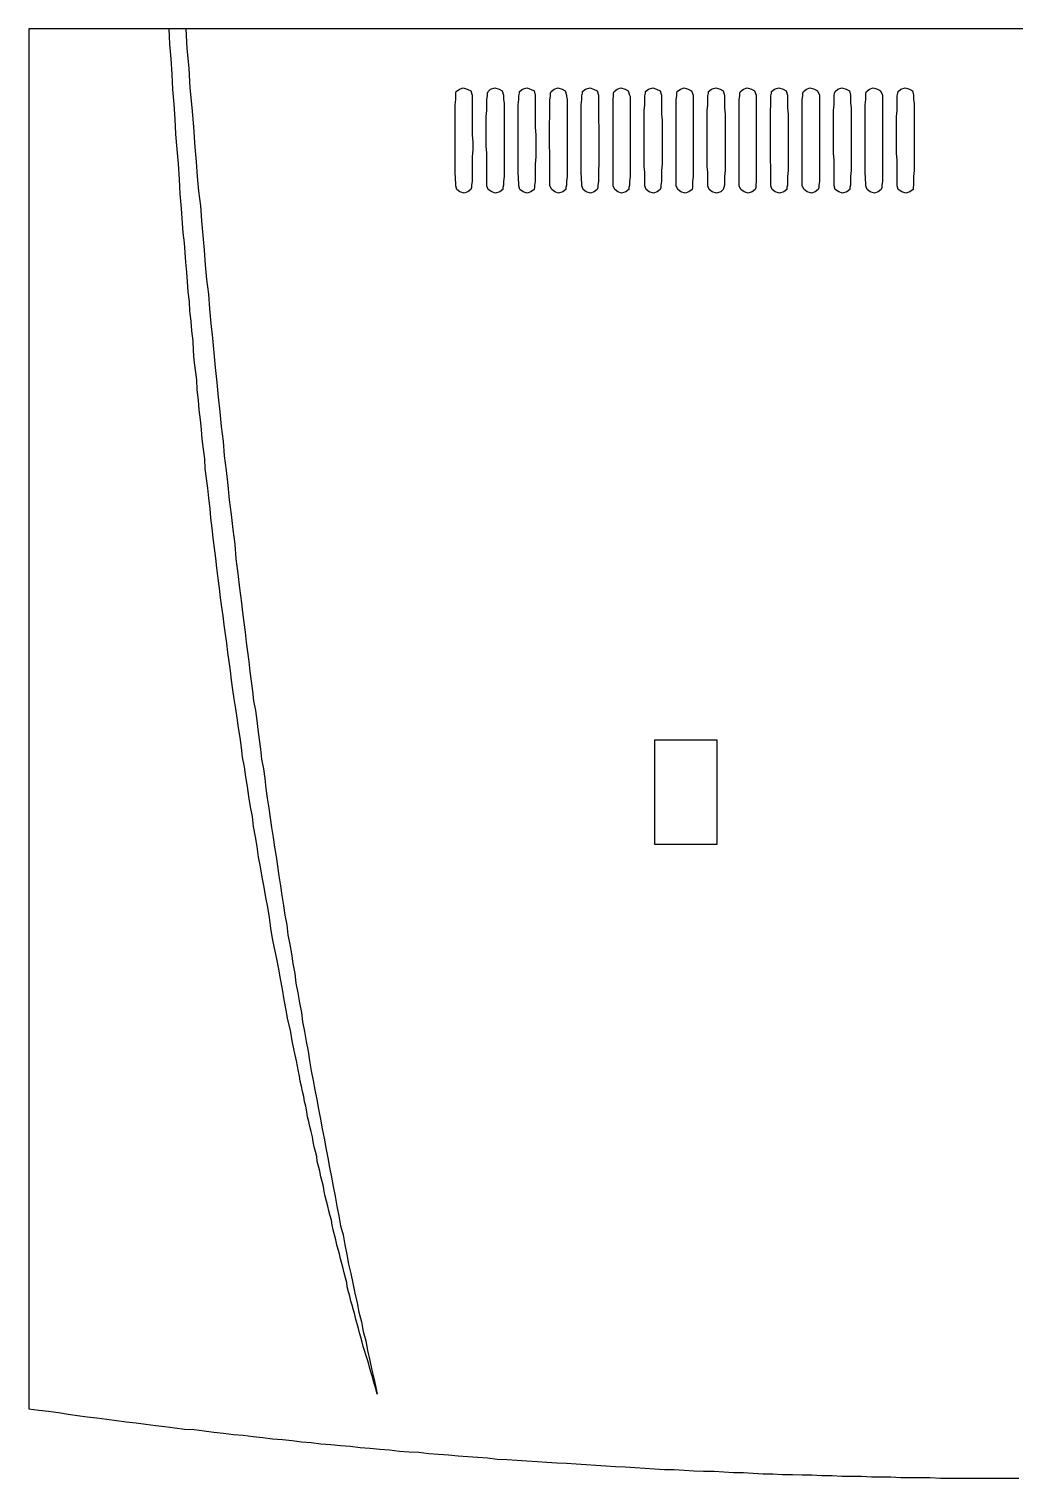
# Model space of a CAD drawing. Extents: x 11 to 591, y 39 to 419.
# Drawn here: x 510.5 to 550.8, y 121.7 to 180.8 of the extents above; entities that cross this region are included whole.
import ezdxf

# ---------------------------------------------------------------- set-up
doc = ezdxf.new("R2010")
doc.units = 0
doc.layers.get('0').update_dxf_attribs({"linetype": 'CONTINUOUS'})

msp = doc.modelspace()

# ---------------------------------------------------------------- linework, layer by layer
at = {"color": 3}
for p, q in [((583.890419, 180.830266), (510.540419, 180.830266)), ((510.540419, 180.830266), (510.540419, 124.505266)), ((510.540419, 124.505266), (510.940419, 124.455266)), ((510.940419, 124.455266), (511.340419, 124.405266)), ((511.340419, 124.405266), (511.740419, 124.355266)), ((511.740419, 124.355266), (512.140419, 124.280266)), ((512.140419, 124.280266), (512.515419, 124.230266)), ((512.515419, 124.230266), (512.915419, 124.180266)), ((512.915419, 124.180266), (513.315419, 124.130266)), ((513.315419, 124.130266), (513.715419, 124.080266)), ((513.715419, 124.080266), (514.115419, 124.030266)), ((514.115419, 124.030266), (514.515419, 123.980266)), ((514.515419, 123.980266), (514.915419, 123.930266)), ((514.915419, 123.930266), (515.315419, 123.880266)), ((515.315419, 123.880266), (515.715419, 123.830266)), ((515.715419, 123.830266), (516.090419, 123.780266)), ((516.090419, 123.780266), (516.490419, 123.730266)), ((516.490419, 123.730266), (516.890419, 123.680266)), ((516.890419, 123.680266), (517.290419, 123.655266)), ((517.290419, 123.655266), (517.690419, 123.605266)), ((517.690419, 123.605266), (518.090419, 123.555266)), ((518.090419, 123.555266), (518.490419, 123.505266)), ((518.490419, 123.505266), (518.890419, 123.455266)), ((518.890419, 123.455266), (519.290419, 123.430266)), ((519.290419, 123.430266), (519.690419, 123.380266)), ((519.690419, 123.380266), (520.090419, 123.330266)), ((520.090419, 123.330266), (520.490419, 123.280266)), ((520.490419, 123.280266), (520.890419, 123.255266)), ((520.890419, 123.255266), (521.290419, 123.205266)), ((521.290419, 123.205266), (521.665419, 123.155266)), ((521.665419, 123.155266), (522.065419, 123.130266)), ((522.065419, 123.130266), (522.465419, 123.080266)), ((522.465419, 123.080266), (522.865419, 123.055266)), ((522.865419, 123.055266), (523.265419, 123.005266)), ((523.265419, 123.005266), (523.665419, 122.980266)), ((523.665419, 122.980266), (524.065419, 122.930266)), ((524.065419, 122.930266), (524.465419, 122.905266)), ((524.465419, 122.905266), (524.865419, 122.855266)), ((524.865419, 122.855266), (525.265419, 122.830266)), ((525.265419, 122.830266), (525.665419, 122.780266)), ((525.665419, 122.780266), (526.065419, 122.755266)), ((526.065419, 122.755266), (526.465419, 122.730266)), ((526.465419, 122.730266), (526.865419, 122.680266)), ((526.865419, 122.680266), (527.265419, 122.655266)), ((527.265419, 122.655266), (527.665419, 122.630266)), ((527.665419, 122.630266), (528.065419, 122.580266)), ((528.065419, 122.580266), (528.465419, 122.555266)), ((528.465419, 122.555266), (528.865419, 122.530266)), ((528.865419, 122.530266), (529.265419, 122.505266)), ((529.265419, 122.505266), (529.665419, 122.455266)), ((529.665419, 122.455266), (530.065419, 122.430266)), ((530.065419, 122.430266), (530.465419, 122.405266)), ((530.465419, 122.405266), (530.865419, 122.380266)), ((530.865419, 122.380266), (531.290419, 122.355266)), ((531.290419, 122.355266), (531.690419, 122.330266)), ((531.690419, 122.330266), (532.090419, 122.305266)), ((532.090419, 122.305266), (532.490419, 122.280266)), ((532.490419, 122.280266), (532.890419, 122.255266)), ((532.890419, 122.255266), (533.290419, 122.230266)), ((533.290419, 122.230266), (533.690419, 122.205266)), ((533.690419, 122.205266), (534.090419, 122.180266)), ((534.090419, 122.180266), (534.490419, 122.155266)), ((534.490419, 122.155266), (534.890419, 122.130266)), ((534.890419, 122.130266), (535.290419, 122.105266)), ((535.290419, 122.105266), (535.690419, 122.080266)), ((535.690419, 122.080266), (536.090419, 122.055266)), ((536.090419, 122.055266), (536.490419, 122.030266)), ((536.490419, 122.030266), (536.890419, 122.030266)), ((536.890419, 122.030266), (537.290419, 122.005266)), ((537.290419, 122.005266), (537.690419, 121.980266)), ((537.690419, 121.980266), (538.090419, 121.955266)), ((538.090419, 121.955266), (538.515419, 121.955266)), ((538.515419, 121.955266), (538.915419, 121.930266)), ((538.915419, 121.930266), (539.315419, 121.905266)), ((539.315419, 121.905266), (539.715419, 121.905266)), ((539.715419, 121.905266), (540.115419, 121.880266)), ((540.115419, 121.880266), (540.515419, 121.855266)), ((540.515419, 121.855266), (540.915419, 121.855266)), ((540.915419, 121.855266), (541.315419, 121.830266)), ((541.315419, 121.830266), (541.715419, 121.830266)), ((541.715419, 121.830266), (542.115419, 121.805266)), ((542.115419, 121.805266), (542.515419, 121.805266)), ((542.515419, 121.805266), (542.915419, 121.780266)), ((542.915419, 121.780266), (543.340419, 121.780266)), ((543.340419, 121.780266), (543.740419, 121.755266)), ((543.740419, 121.755266), (544.140419, 121.755266)), ((544.140419, 121.755266), (544.540419, 121.755266)), ((544.540419, 121.755266), (544.940419, 121.730266)), ((544.940419, 121.730266), (545.340419, 121.730266)), ((545.340419, 121.730266), (545.740419, 121.730266)), ((545.740419, 121.730266), (546.140419, 121.705266)), ((546.140419, 121.705266), (546.540419, 121.705266)), ((546.540419, 121.705266), (546.940419, 121.705266)), ((546.940419, 121.705266), (547.340419, 121.705266)), ((547.340419, 121.705266), (547.765419, 121.680266)), ((547.765419, 121.680266), (548.165419, 121.680266)), ((548.165419, 121.680266), (548.565419, 121.680266)), ((548.565419, 121.680266), (548.965419, 121.680266)), ((548.965419, 121.680266), (549.365419, 121.680266)), ((549.365419, 121.680266), (549.765419, 121.680266)), ((549.765419, 121.680266), (550.165419, 121.680266)), ((550.165419, 121.680266), (550.565419, 121.680266)), ((550.565419, 121.680266), (550.965419, 121.680266))]:
    msp.add_line(p, q, dxfattribs=at)
at = {"color": 1}
for p, q in [((516.290419, 180.205266), (516.265419, 180.830266)), ((516.940419, 180.830266), (516.990419, 180.030266)), ((516.340419, 179.605266), (516.290419, 180.205266)), ((516.990419, 180.030266), (517.065419, 179.230266)), ((516.390419, 178.980266), (516.340419, 179.605266)), ((517.065419, 179.230266), (517.115419, 178.430266)), ((516.415419, 178.355266), (516.390419, 178.980266)), ((516.465419, 177.755266), (516.415419, 178.355266)), ((517.115419, 178.430266), (517.190419, 177.630266)), ((527.965419, 178.205266), (527.990419, 178.280266)), ((527.965419, 178.105266), (527.965419, 178.205266)), ((527.965419, 177.955266), (527.965419, 178.105266)), ((527.990419, 178.280266), (528.115419, 178.380266)), ((528.115419, 178.380266), (528.265419, 178.430266)), ((528.265419, 178.430266), (528.440419, 178.380266)), ((528.440419, 178.380266), (528.590419, 178.305266)), ((528.590419, 178.305266), (528.640419, 178.130266)), ((528.640419, 178.130266), (528.640419, 178.080266)), ((528.640419, 178.080266), (528.640419, 177.955266)), ((529.240419, 177.955266), (529.265419, 178.105266)), ((529.265419, 178.205266), (529.290419, 178.280266)), ((529.265419, 178.105266), (529.265419, 178.205266)), ((529.290419, 178.280266), (529.390419, 178.380266)), ((529.390419, 178.380266), (529.565419, 178.430266)), ((529.565419, 178.430266), (529.740419, 178.380266)), ((529.740419, 178.380266), (529.865419, 178.305266)), ((529.865419, 178.305266), (529.915419, 178.130266)), ((529.915419, 178.130266), (529.915419, 178.080266)), ((529.915419, 178.080266), (529.915419, 177.955266)), ((530.540419, 178.105266), (530.565419, 178.205266)), ((530.540419, 177.955266), (530.540419, 178.105266)), ((530.565419, 178.280266), (530.690419, 178.380266)), ((530.565419, 178.205266), (530.565419, 178.280266)), ((530.690419, 178.380266), (530.865419, 178.430266)), ((530.865419, 178.430266), (531.015419, 178.380266)), ((531.015419, 178.380266), (531.165419, 178.305266)), ((531.165419, 178.305266), (531.215419, 178.130266)), ((531.215419, 178.130266), (531.215419, 178.080266)), ((531.215419, 178.080266), (531.215419, 177.955266)), ((531.815419, 177.930266), (531.840419, 178.105266)), ((531.840419, 178.205266), (531.865419, 178.280266)), ((531.840419, 178.105266), (531.840419, 178.205266)), ((531.865419, 178.280266), (531.990419, 178.380266)), ((531.990419, 178.380266), (532.140419, 178.430266)), ((532.140419, 178.430266), (532.315419, 178.380266)), ((532.315419, 178.380266), (532.440419, 178.305266)), ((532.440419, 178.305266), (532.490419, 178.130266)), ((532.490419, 178.130266), (532.490419, 178.080266)), ((532.490419, 178.080266), (532.515419, 177.955266)), ((533.115419, 178.105266), (533.140419, 178.205266)), ((533.115419, 177.955266), (533.115419, 178.105266)), ((533.140419, 178.280266), (533.265419, 178.380266)), ((533.140419, 178.205266), (533.140419, 178.280266)), ((533.265419, 178.380266), (533.440419, 178.430266)), ((533.440419, 178.430266), (533.590419, 178.380266)), ((533.590419, 178.380266), (533.740419, 178.305266)), ((533.740419, 178.305266), (533.790419, 178.130266)), ((533.790419, 178.130266), (533.790419, 178.080266)), ((533.790419, 178.080266), (533.790419, 177.955266)), ((534.390419, 177.955266), (534.415419, 178.105266)), ((534.415419, 178.205266), (534.440419, 178.280266)), ((534.415419, 178.105266), (534.415419, 178.205266)), ((534.440419, 178.280266), (534.565419, 178.380266)), ((534.565419, 178.380266), (534.715419, 178.430266)), ((534.715419, 178.430266), (534.890419, 178.380266)), ((534.890419, 178.380266), (535.015419, 178.305266)), ((535.015419, 178.305266), (535.065419, 178.130266)), ((535.065419, 178.130266), (535.090419, 178.080266)), ((535.090419, 178.080266), (535.090419, 177.955266)), ((535.690419, 178.105266), (535.715419, 178.205266)), ((535.690419, 177.955266), (535.690419, 178.105266)), ((535.715419, 178.280266), (535.840419, 178.380266)), ((535.715419, 178.205266), (535.715419, 178.280266)), ((535.840419, 178.380266), (536.015419, 178.430266)), ((536.015419, 178.430266), (536.165419, 178.380266)), ((536.165419, 178.380266), (536.315419, 178.305266)), ((536.315419, 178.305266), (536.365419, 178.130266)), ((536.365419, 178.130266), (536.365419, 178.080266)), ((536.365419, 178.080266), (536.365419, 177.955266)), ((536.965419, 177.955266), (536.990419, 178.105266)), ((536.990419, 178.205266), (537.015419, 178.280266)), ((536.990419, 178.105266), (536.990419, 178.205266)), ((537.015419, 178.280266), (537.140419, 178.380266)), ((537.140419, 178.380266), (537.290419, 178.430266)), ((537.290419, 178.430266), (537.465419, 178.380266)), ((537.465419, 178.380266), (537.590419, 178.305266)), ((537.590419, 178.305266), (537.665419, 178.130266)), ((537.665419, 178.130266), (537.665419, 178.080266)), ((537.665419, 178.080266), (537.665419, 177.955266)), ((538.265419, 178.105266), (538.290419, 178.205266)), ((538.265419, 177.955266), (538.265419, 178.105266)), ((538.290419, 178.280266), (538.415419, 178.380266)), ((538.290419, 178.205266), (538.290419, 178.280266)), ((538.415419, 178.380266), (538.590419, 178.430266)), ((538.590419, 178.430266), (538.765419, 178.380266)), ((538.765419, 178.380266), (538.890419, 178.305266)), ((538.890419, 178.305266), (538.940419, 178.130266)), ((538.940419, 178.130266), (538.940419, 178.080266)), ((538.940419, 178.080266), (538.940419, 177.955266)), ((539.540419, 177.955266), (539.565419, 178.105266)), ((539.565419, 178.205266), (539.590419, 178.280266)), ((539.565419, 178.105266), (539.565419, 178.205266)), ((539.590419, 178.280266), (539.715419, 178.380266)), ((539.715419, 178.380266), (539.865419, 178.430266)), ((539.865419, 178.430266), (540.040419, 178.380266)), ((540.040419, 178.380266), (540.165419, 178.305266)), ((540.165419, 178.305266), (540.240419, 178.130266)), ((540.240419, 178.130266), (540.240419, 178.080266)), ((540.240419, 178.080266), (540.240419, 177.955266)), ((540.840419, 178.105266), (540.865419, 178.205266)), ((540.840419, 177.930266), (540.840419, 178.105266)), ((540.865419, 178.280266), (540.990419, 178.380266)), ((540.865419, 178.205266), (540.865419, 178.280266)), ((540.990419, 178.380266), (541.165419, 178.430266)), ((541.165419, 178.430266), (541.340419, 178.380266)), ((541.340419, 178.380266), (541.465419, 178.305266)), ((541.465419, 178.305266), (541.515419, 178.130266)), ((541.515419, 178.130266), (541.515419, 178.080266)), ((541.515419, 178.080266), (541.515419, 177.955266)), ((542.115419, 177.955266), (542.140419, 178.105266)), ((542.140419, 178.205266), (542.165419, 178.280266)), ((542.140419, 178.105266), (542.140419, 178.205266)), ((542.165419, 178.280266), (542.290419, 178.380266)), ((542.290419, 178.380266), (542.440419, 178.430266)), ((542.440419, 178.430266), (542.615419, 178.380266)), ((542.615419, 178.380266), (542.740419, 178.305266)), ((542.740419, 178.305266), (542.815419, 178.130266)), ((542.815419, 178.130266), (542.815419, 178.080266)), ((542.815419, 178.080266), (542.815419, 177.955266)), ((543.415419, 178.105266), (543.440419, 178.205266)), ((543.415419, 177.930266), (543.415419, 178.105266)), ((543.440419, 178.205266), (543.465419, 178.280266)), ((543.465419, 178.280266), (543.565419, 178.380266)), ((543.565419, 178.380266), (543.740419, 178.430266)), ((543.740419, 178.430266), (543.915419, 178.380266)), ((543.915419, 178.380266), (544.040419, 178.305266)), ((544.040419, 178.305266), (544.090419, 178.130266)), ((544.090419, 178.130266), (544.090419, 178.080266)), ((544.090419, 178.080266), (544.090419, 177.955266)), ((544.715419, 178.205266), (544.740419, 178.280266)), ((544.715419, 178.105266), (544.715419, 178.205266)), ((544.715419, 177.955266), (544.715419, 178.105266)), ((544.740419, 178.280266), (544.865419, 178.380266)), ((544.865419, 178.380266), (545.015419, 178.430266)), ((545.015419, 178.430266), (545.190419, 178.380266)), ((545.190419, 178.380266), (545.315419, 178.305266)), ((545.315419, 178.305266), (545.390419, 178.130266)), ((545.390419, 178.130266), (545.390419, 178.080266)), ((545.390419, 178.080266), (545.390419, 177.955266)), ((545.990419, 178.105266), (546.015419, 178.205266)), ((545.990419, 177.955266), (545.990419, 178.105266)), ((546.015419, 178.205266), (546.040419, 178.280266)), ((546.040419, 178.280266), (546.140419, 178.380266)), ((546.140419, 178.380266), (546.315419, 178.430266)), ((546.315419, 178.430266), (546.490419, 178.380266)), ((546.490419, 178.380266), (546.615419, 178.305266)), ((546.615419, 178.305266), (546.665419, 178.130266)), ((546.665419, 178.130266), (546.665419, 178.080266)), ((546.665419, 178.080266), (546.665419, 177.955266)), ((516.515419, 177.155266), (516.465419, 177.755266)), ((517.190419, 177.630266), (517.265419, 176.830266)), ((527.940419, 177.730266), (527.965419, 177.955266)), ((527.940419, 177.505266), (527.940419, 177.730266)), ((527.940419, 177.255266), (527.940419, 177.505266)), ((528.640419, 177.955266), (528.640419, 177.805266)), ((528.640419, 177.805266), (528.640419, 177.605266)), ((528.640419, 177.605266), (528.640419, 177.355266)), ((529.215419, 177.255266), (529.240419, 177.505266)), ((529.240419, 177.730266), (529.240419, 177.955266)), ((529.240419, 177.505266), (529.240419, 177.730266)), ((529.915419, 177.955266), (529.940419, 177.805266)), ((529.940419, 177.805266), (529.940419, 177.605266)), ((529.940419, 177.605266), (529.940419, 177.355266)), ((530.515419, 177.730266), (530.540419, 177.955266)), ((530.515419, 177.505266), (530.515419, 177.730266)), ((530.515419, 177.255266), (530.515419, 177.505266)), ((531.215419, 177.955266), (531.215419, 177.805266)), ((531.215419, 177.805266), (531.215419, 177.605266)), ((531.215419, 177.605266), (531.215419, 177.355266)), ((531.815419, 177.730266), (531.815419, 177.930266)), ((531.815419, 177.505266), (531.815419, 177.730266)), ((531.815419, 177.255266), (531.815419, 177.505266)), ((532.515419, 177.955266), (532.515419, 177.805266)), ((532.515419, 177.805266), (532.515419, 177.605266)), ((532.515419, 177.605266), (532.515419, 177.355266)), ((533.090419, 177.730266), (533.115419, 177.955266)), ((533.090419, 177.505266), (533.090419, 177.730266)), ((533.090419, 177.255266), (533.090419, 177.505266)), ((533.790419, 177.955266), (533.790419, 177.805266)), ((533.790419, 177.805266), (533.790419, 177.605266)), ((533.790419, 177.605266), (533.790419, 177.355266)), ((534.390419, 177.730266), (534.390419, 177.955266)), ((534.390419, 177.505266), (534.390419, 177.730266)), ((534.390419, 177.255266), (534.390419, 177.505266)), ((535.090419, 177.955266), (535.090419, 177.805266)), ((535.090419, 177.805266), (535.090419, 177.605266)), ((535.090419, 177.605266), (535.090419, 177.355266)), ((535.665419, 177.505266), (535.690419, 177.730266)), ((535.665419, 177.255266), (535.665419, 177.505266)), ((535.690419, 177.730266), (535.690419, 177.955266)), ((536.365419, 177.955266), (536.365419, 177.805266)), ((536.365419, 177.805266), (536.365419, 177.605266)), ((536.365419, 177.605266), (536.365419, 177.355266)), ((536.965419, 177.730266), (536.965419, 177.955266)), ((536.965419, 177.505266), (536.965419, 177.730266)), ((536.965419, 177.255266), (536.965419, 177.505266)), ((537.665419, 177.955266), (537.665419, 177.805266)), ((537.665419, 177.805266), (537.665419, 177.605266)), ((537.665419, 177.605266), (537.665419, 177.355266)), ((538.240419, 177.505266), (538.265419, 177.730266)), ((538.240419, 177.255266), (538.240419, 177.505266)), ((538.265419, 177.730266), (538.265419, 177.955266)), ((538.940419, 177.955266), (538.940419, 177.805266)), ((538.940419, 177.805266), (538.940419, 177.605266)), ((538.940419, 177.605266), (538.965419, 177.355266)), ((539.540419, 177.730266), (539.540419, 177.955266)), ((539.540419, 177.505266), (539.540419, 177.730266)), ((539.540419, 177.255266), (539.540419, 177.505266)), ((540.240419, 177.955266), (540.240419, 177.805266)), ((540.240419, 177.805266), (540.240419, 177.605266)), ((540.240419, 177.605266), (540.240419, 177.355266)), ((540.815419, 177.505266), (540.840419, 177.730266)), ((540.815419, 177.255266), (540.815419, 177.505266)), ((540.840419, 177.730266), (540.840419, 177.930266)), ((541.515419, 177.955266), (541.515419, 177.805266)), ((541.515419, 177.805266), (541.515419, 177.605266)), ((541.515419, 177.605266), (541.540419, 177.355266)), ((542.115419, 177.730266), (542.115419, 177.955266)), ((542.115419, 177.505266), (542.115419, 177.730266)), ((542.115419, 177.255266), (542.115419, 177.505266)), ((542.815419, 177.955266), (542.815419, 177.805266)), ((542.815419, 177.805266), (542.815419, 177.605266)), ((542.815419, 177.605266), (542.815419, 177.355266)), ((543.390419, 177.505266), (543.415419, 177.730266)), ((543.390419, 177.255266), (543.390419, 177.505266)), ((543.415419, 177.730266), (543.415419, 177.930266)), ((544.090419, 177.955266), (544.090419, 177.805266)), ((544.090419, 177.805266), (544.115419, 177.605266)), ((544.115419, 177.605266), (544.115419, 177.355266)), ((544.690419, 177.730266), (544.715419, 177.955266)), ((544.690419, 177.505266), (544.690419, 177.730266)), ((544.690419, 177.255266), (544.690419, 177.505266)), ((545.390419, 177.955266), (545.390419, 177.805266)), ((545.390419, 177.805266), (545.390419, 177.605266)), ((545.390419, 177.605266), (545.390419, 177.355266)), ((545.965419, 177.255266), (545.990419, 177.505266)), ((545.990419, 177.730266), (545.990419, 177.955266)), ((545.990419, 177.505266), (545.990419, 177.730266)), ((546.665419, 177.955266), (546.690419, 177.805266)), ((546.690419, 177.805266), (546.690419, 177.605266)), ((546.690419, 177.605266), (546.690419, 177.355266)), ((516.540419, 176.530266), (516.515419, 177.155266)), ((527.940419, 176.955266), (527.940419, 177.255266)), ((527.940419, 176.655266), (527.940419, 176.955266)), ((528.640419, 177.355266), (528.640419, 177.105266)), ((528.640419, 177.105266), (528.640419, 176.805266)), ((529.215419, 176.955266), (529.215419, 177.255266)), ((529.215419, 176.655266), (529.215419, 176.955266)), ((529.940419, 177.355266), (529.940419, 177.105266)), ((529.940419, 177.105266), (529.940419, 176.805266)), ((530.515419, 176.955266), (530.515419, 177.255266)), ((530.515419, 176.655266), (530.515419, 176.955266)), ((531.215419, 177.355266), (531.215419, 177.105266)), ((531.215419, 177.105266), (531.215419, 176.805266)), ((531.790419, 176.955266), (531.815419, 177.255266)), ((531.790419, 176.655266), (531.790419, 176.955266)), ((532.515419, 177.355266), (532.515419, 177.105266)), ((532.515419, 177.105266), (532.515419, 176.805266)), ((533.090419, 176.955266), (533.090419, 177.255266)), ((533.090419, 176.655266), (533.090419, 176.955266)), ((533.790419, 177.355266), (533.790419, 177.105266)), ((533.790419, 177.105266), (533.815419, 176.805266)), ((534.390419, 176.955266), (534.390419, 177.255266)), ((534.390419, 176.655266), (534.390419, 176.955266)), ((535.090419, 177.355266), (535.090419, 177.105266)), ((535.090419, 177.105266), (535.090419, 176.805266)), ((535.665419, 176.955266), (535.665419, 177.255266)), ((535.665419, 176.655266), (535.665419, 176.955266)), ((536.365419, 177.355266), (536.390419, 177.105266)), ((536.390419, 177.105266), (536.390419, 176.805266)), ((536.965419, 176.955266), (536.965419, 177.255266)), ((536.965419, 176.655266), (536.965419, 176.955266)), ((537.665419, 177.355266), (537.665419, 177.105266)), ((537.665419, 177.105266), (537.665419, 176.805266)), ((538.240419, 176.955266), (538.240419, 177.255266)), ((538.240419, 176.655266), (538.240419, 176.955266)), ((538.965419, 177.355266), (538.965419, 177.105266)), ((538.965419, 177.105266), (538.965419, 176.805266)), ((539.540419, 176.955266), (539.540419, 177.255266)), ((539.540419, 176.655266), (539.540419, 176.955266)), ((540.240419, 177.355266), (540.240419, 177.105266)), ((540.240419, 177.105266), (540.240419, 176.805266)), ((540.815419, 176.955266), (540.815419, 177.255266)), ((540.815419, 176.655266), (540.815419, 176.955266)), ((541.540419, 177.355266), (541.540419, 177.105266)), ((541.540419, 177.105266), (541.540419, 176.805266)), ((542.115419, 176.955266), (542.115419, 177.255266)), ((542.115419, 176.655266), (542.115419, 176.955266)), ((542.815419, 177.355266), (542.815419, 177.105266)), ((542.815419, 177.105266), (542.815419, 176.805266)), ((543.390419, 176.955266), (543.390419, 177.255266)), ((543.390419, 176.655266), (543.390419, 176.955266)), ((544.115419, 177.355266), (544.115419, 177.105266)), ((544.115419, 177.105266), (544.115419, 176.805266)), ((544.690419, 176.955266), (544.690419, 177.255266)), ((544.690419, 176.655266), (544.690419, 176.955266)), ((545.390419, 177.355266), (545.390419, 177.105266)), ((545.390419, 177.105266), (545.390419, 176.805266)), ((545.965419, 176.955266), (545.965419, 177.255266)), ((545.965419, 176.655266), (545.965419, 176.955266)), ((546.690419, 177.355266), (546.690419, 177.105266)), ((546.690419, 177.105266), (546.690419, 176.805266)), ((516.590419, 175.930266), (516.540419, 176.530266)), ((517.265419, 176.830266), (517.315419, 176.005266)), ((527.940419, 176.355266), (527.940419, 176.655266)), ((527.940419, 176.055266), (527.940419, 176.355266)), ((528.640419, 176.805266), (528.640419, 176.505266)), ((528.640419, 176.505266), (528.665419, 176.205266)), ((529.215419, 176.355266), (529.215419, 176.655266)), ((529.215419, 176.055266), (529.215419, 176.355266)), ((529.940419, 176.805266), (529.940419, 176.505266)), ((529.940419, 176.505266), (529.940419, 176.205266)), ((530.515419, 176.355266), (530.515419, 176.655266)), ((530.515419, 176.055266), (530.515419, 176.355266)), ((531.215419, 176.805266), (531.240419, 176.505266)), ((531.240419, 176.505266), (531.240419, 176.205266)), ((531.790419, 176.355266), (531.790419, 176.655266)), ((531.790419, 176.055266), (531.790419, 176.355266)), ((532.515419, 176.805266), (532.515419, 176.505266)), ((532.515419, 176.505266), (532.515419, 176.205266)), ((533.090419, 176.355266), (533.090419, 176.655266)), ((533.090419, 176.055266), (533.090419, 176.355266)), ((533.815419, 176.805266), (533.815419, 176.505266)), ((533.815419, 176.505266), (533.815419, 176.205266)), ((534.390419, 176.355266), (534.390419, 176.655266)), ((534.390419, 176.055266), (534.390419, 176.355266)), ((535.090419, 176.805266), (535.090419, 176.505266)), ((535.090419, 176.505266), (535.090419, 176.205266)), ((535.665419, 176.355266), (535.665419, 176.655266)), ((535.665419, 176.055266), (535.665419, 176.355266)), ((536.390419, 176.805266), (536.390419, 176.505266)), ((536.390419, 176.505266), (536.390419, 176.205266)), ((536.965419, 176.355266), (536.965419, 176.655266)), ((536.965419, 176.055266), (536.965419, 176.355266)), ((537.665419, 176.805266), (537.665419, 176.505266)), ((537.665419, 176.505266), (537.665419, 176.205266)), ((538.240419, 176.355266), (538.240419, 176.655266)), ((538.240419, 176.055266), (538.240419, 176.355266)), ((538.965419, 176.805266), (538.965419, 176.505266)), ((538.965419, 176.505266), (538.965419, 176.205266)), ((539.540419, 176.355266), (539.540419, 176.655266)), ((539.540419, 176.055266), (539.540419, 176.355266)), ((540.240419, 176.805266), (540.240419, 176.505266)), ((540.240419, 176.505266), (540.240419, 176.205266)), ((540.815419, 176.355266), (540.815419, 176.655266)), ((540.815419, 176.055266), (540.815419, 176.355266)), ((541.540419, 176.805266), (541.540419, 176.505266)), ((541.540419, 176.505266), (541.540419, 176.205266)), ((542.115419, 176.355266), (542.115419, 176.655266)), ((542.115419, 176.055266), (542.115419, 176.355266)), ((542.815419, 176.805266), (542.815419, 176.505266)), ((542.815419, 176.505266), (542.815419, 176.205266)), ((543.390419, 176.355266), (543.390419, 176.655266)), ((543.390419, 176.055266), (543.390419, 176.355266)), ((544.115419, 176.805266), (544.115419, 176.505266)), ((544.115419, 176.505266), (544.115419, 176.205266)), ((544.690419, 176.355266), (544.690419, 176.655266)), ((544.690419, 176.055266), (544.690419, 176.355266)), ((545.390419, 176.805266), (545.390419, 176.505266)), ((545.390419, 176.505266), (545.390419, 176.205266)), ((545.965419, 176.355266), (545.965419, 176.655266)), ((545.965419, 176.055266), (545.965419, 176.355266)), ((546.690419, 176.805266), (546.690419, 176.505266)), ((546.690419, 176.505266), (546.690419, 176.205266)), ((516.640419, 175.330266), (516.590419, 175.930266)), ((517.315419, 176.005266), (517.365419, 175.405266)), ((527.940419, 175.755266), (527.940419, 176.055266)), ((527.940419, 175.480266), (527.940419, 175.755266)), ((528.665419, 175.905266), (528.640419, 175.605266)), ((528.665419, 176.205266), (528.665419, 175.905266)), ((529.240419, 175.755266), (529.215419, 176.055266)), ((529.240419, 175.480266), (529.240419, 175.755266)), ((529.940419, 176.205266), (529.940419, 175.905266)), ((529.940419, 175.905266), (529.940419, 175.605266)), ((530.515419, 175.755266), (530.515419, 176.055266)), ((530.515419, 175.480266), (530.515419, 175.755266)), ((531.240419, 176.205266), (531.240419, 175.905266)), ((531.240419, 175.905266), (531.240419, 175.605266)), ((531.815419, 175.755266), (531.790419, 176.055266)), ((531.815419, 175.480266), (531.815419, 175.755266)), ((532.515419, 176.205266), (532.515419, 175.905266)), ((532.515419, 175.905266), (532.515419, 175.605266)), ((533.090419, 175.755266), (533.090419, 176.055266)), ((533.090419, 175.480266), (533.090419, 175.755266)), ((533.815419, 176.205266), (533.815419, 175.905266)), ((533.815419, 175.905266), (533.815419, 175.605266)), ((534.390419, 175.755266), (534.390419, 176.055266)), ((534.390419, 175.480266), (534.390419, 175.755266)), ((535.090419, 176.205266), (535.090419, 175.905266)), ((535.090419, 175.905266), (535.090419, 175.605266)), ((535.665419, 175.755266), (535.665419, 176.055266)), ((535.665419, 175.480266), (535.665419, 175.755266)), ((536.390419, 176.205266), (536.390419, 175.905266)), ((536.390419, 175.905266), (536.390419, 175.605266)), ((536.965419, 175.755266), (536.965419, 176.055266)), ((536.965419, 175.480266), (536.965419, 175.755266)), ((537.665419, 176.205266), (537.665419, 175.905266)), ((537.665419, 175.905266), (537.665419, 175.605266)), ((538.240419, 175.755266), (538.240419, 176.055266)), ((538.240419, 175.480266), (538.240419, 175.755266)), ((538.965419, 176.205266), (538.965419, 175.905266)), ((538.965419, 175.905266), (538.965419, 175.605266)), ((539.540419, 175.755266), (539.540419, 176.055266)), ((539.540419, 175.480266), (539.540419, 175.755266)), ((540.240419, 176.205266), (540.240419, 175.905266)), ((540.240419, 175.905266), (540.240419, 175.605266)), ((540.815419, 175.755266), (540.815419, 176.055266)), ((540.815419, 175.480266), (540.815419, 175.755266)), ((541.540419, 176.205266), (541.540419, 175.905266)), ((541.540419, 175.905266), (541.540419, 175.605266)), ((542.115419, 175.755266), (542.115419, 176.055266)), ((542.115419, 175.480266), (542.115419, 175.755266)), ((542.815419, 176.205266), (542.815419, 175.905266)), ((542.815419, 175.905266), (542.815419, 175.605266)), ((543.390419, 175.755266), (543.390419, 176.055266)), ((543.415419, 175.480266), (543.390419, 175.755266)), ((544.115419, 176.205266), (544.115419, 175.905266)), ((544.115419, 175.905266), (544.115419, 175.605266)), ((544.690419, 175.755266), (544.690419, 176.055266)), ((544.690419, 175.480266), (544.690419, 175.755266)), ((545.390419, 176.205266), (545.390419, 175.905266)), ((545.390419, 175.905266), (545.390419, 175.605266)), ((545.965419, 175.755266), (545.965419, 176.055266)), ((545.990419, 175.480266), (545.965419, 175.755266)), ((546.690419, 176.205266), (546.690419, 175.905266)), ((546.690419, 175.905266), (546.690419, 175.605266)), ((516.690419, 174.705266), (516.640419, 175.330266)), ((517.365419, 175.405266), (517.415419, 174.805266)), ((527.940419, 175.205266), (527.940419, 175.480266)), ((527.940419, 174.980266), (527.940419, 175.205266)), ((528.640419, 175.605266), (528.640419, 175.305266)), ((528.640419, 175.305266), (528.640419, 175.055266)), ((529.240419, 175.205266), (529.240419, 175.480266)), ((529.240419, 174.980266), (529.240419, 175.205266)), ((529.940419, 175.605266), (529.940419, 175.305266)), ((529.940419, 175.305266), (529.940419, 175.055266)), ((530.515419, 175.205266), (530.515419, 175.480266)), ((530.515419, 174.980266), (530.515419, 175.205266)), ((531.240419, 175.605266), (531.215419, 175.305266)), ((531.215419, 175.305266), (531.215419, 175.055266)), ((531.815419, 175.205266), (531.815419, 175.480266)), ((531.815419, 174.980266), (531.815419, 175.205266)), ((532.515419, 175.605266), (532.515419, 175.305266)), ((532.515419, 175.305266), (532.515419, 175.055266)), ((533.090419, 175.205266), (533.090419, 175.480266)), ((533.090419, 174.980266), (533.090419, 175.205266)), ((533.815419, 175.305266), (533.790419, 175.055266)), ((533.815419, 175.605266), (533.815419, 175.305266)), ((534.390419, 175.205266), (534.390419, 175.480266)), ((534.390419, 174.980266), (534.390419, 175.205266)), ((535.090419, 175.605266), (535.090419, 175.305266)), ((535.090419, 175.305266), (535.090419, 175.055266)), ((535.665419, 175.205266), (535.665419, 175.480266)), ((535.690419, 174.980266), (535.665419, 175.205266)), ((536.390419, 175.305266), (536.365419, 175.055266)), ((536.390419, 175.605266), (536.390419, 175.305266)), ((536.965419, 175.205266), (536.965419, 175.480266)), ((536.965419, 174.980266), (536.965419, 175.205266)), ((537.665419, 175.605266), (537.665419, 175.305266)), ((537.665419, 175.305266), (537.665419, 175.055266)), ((538.240419, 175.205266), (538.240419, 175.480266)), ((538.265419, 174.980266), (538.240419, 175.205266)), ((538.965419, 175.605266), (538.965419, 175.305266)), ((538.965419, 175.305266), (538.965419, 175.055266)), ((539.540419, 175.205266), (539.540419, 175.480266)), ((539.540419, 174.980266), (539.540419, 175.205266)), ((540.240419, 175.605266), (540.240419, 175.305266)), ((540.240419, 175.305266), (540.240419, 175.055266)), ((540.840419, 175.205266), (540.815419, 175.480266)), ((540.840419, 174.980266), (540.840419, 175.205266)), ((541.540419, 175.605266), (541.540419, 175.305266)), ((541.540419, 175.305266), (541.540419, 175.055266)), ((542.115419, 175.205266), (542.115419, 175.480266)), ((542.115419, 174.980266), (542.115419, 175.205266)), ((542.815419, 175.605266), (542.815419, 175.305266)), ((542.815419, 175.305266), (542.815419, 175.055266)), ((543.415419, 175.205266), (543.415419, 175.480266)), ((543.415419, 174.980266), (543.415419, 175.205266)), ((544.115419, 175.605266), (544.115419, 175.305266)), ((544.115419, 175.305266), (544.115419, 175.055266)), ((544.690419, 175.205266), (544.690419, 175.480266)), ((544.690419, 174.980266), (544.690419, 175.205266)), ((545.390419, 175.605266), (545.390419, 175.305266)), ((545.390419, 175.305266), (545.390419, 175.055266)), ((545.990419, 175.205266), (545.990419, 175.480266)), ((545.990419, 174.980266), (545.990419, 175.205266)), ((546.690419, 175.605266), (546.690419, 175.305266)), ((546.690419, 175.305266), (546.690419, 175.055266)), ((516.715419, 174.105266), (516.690419, 174.705266)), ((517.415419, 174.805266), (517.465419, 174.205266)), ((527.965419, 174.480266), (527.940419, 174.980266)), ((528.640419, 174.605266), (528.615419, 174.455266)), ((528.640419, 175.055266), (528.640419, 174.805266)), ((528.640419, 174.805266), (528.640419, 174.605266)), ((529.240419, 174.480266), (529.240419, 174.980266)), ((529.940419, 174.805266), (529.915419, 174.605266)), ((529.915419, 174.605266), (529.915419, 174.455266)), ((529.940419, 175.055266), (529.940419, 174.805266)), ((530.540419, 174.480266), (530.515419, 174.980266)), ((531.215419, 174.605266), (531.190419, 174.455266)), ((531.215419, 175.055266), (531.215419, 174.805266)), ((531.215419, 174.805266), (531.215419, 174.605266)), ((531.815419, 174.480266), (531.815419, 174.980266)), ((532.515419, 174.805266), (532.490419, 174.605266)), ((532.490419, 174.605266), (532.490419, 174.455266)), ((532.515419, 175.055266), (532.515419, 174.805266)), ((533.115419, 174.480266), (533.090419, 174.980266)), ((533.790419, 174.605266), (533.765419, 174.455266)), ((533.790419, 175.055266), (533.790419, 174.805266)), ((533.790419, 174.805266), (533.790419, 174.605266)), ((534.390419, 174.480266), (534.390419, 174.980266)), ((535.090419, 174.805266), (535.065419, 174.605266)), ((535.065419, 174.605266), (535.065419, 174.455266)), ((535.090419, 175.055266), (535.090419, 174.805266)), ((535.690419, 174.480266), (535.690419, 174.980266)), ((536.365419, 174.605266), (536.340419, 174.455266)), ((536.365419, 175.055266), (536.365419, 174.805266)), ((536.365419, 174.805266), (536.365419, 174.605266)), ((536.965419, 174.480266), (536.965419, 174.980266)), ((537.665419, 174.805266), (537.640419, 174.605266)), ((537.640419, 174.605266), (537.640419, 174.455266)), ((537.665419, 175.055266), (537.665419, 174.805266)), ((538.265419, 174.480266), (538.265419, 174.980266)), ((538.965419, 175.055266), (538.940419, 174.805266)), ((538.940419, 174.805266), (538.940419, 174.605266)), ((538.940419, 174.605266), (538.940419, 174.455266)), ((539.540419, 174.480266), (539.540419, 174.980266)), ((540.240419, 174.605266), (540.215419, 174.455266)), ((540.240419, 175.055266), (540.240419, 174.805266)), ((540.240419, 174.805266), (540.240419, 174.605266)), ((540.840419, 174.480266), (540.840419, 174.980266)), ((541.540419, 175.055266), (541.515419, 174.805266)), ((541.515419, 174.805266), (541.515419, 174.605266)), ((541.515419, 174.605266), (541.515419, 174.455266)), ((542.115419, 174.480266), (542.115419, 174.980266)), ((542.815419, 174.605266), (542.790419, 174.455266)), ((542.815419, 175.055266), (542.815419, 174.805266)), ((542.815419, 174.805266), (542.815419, 174.605266)), ((543.415419, 174.480266), (543.415419, 174.980266)), ((544.115419, 175.055266), (544.090419, 174.805266)), ((544.090419, 174.805266), (544.090419, 174.605266)), ((544.090419, 174.605266), (544.090419, 174.455266)), ((544.715419, 174.480266), (544.690419, 174.980266)), ((545.390419, 174.605266), (545.365419, 174.455266)), ((545.390419, 175.055266), (545.390419, 174.805266)), ((545.390419, 174.805266), (545.390419, 174.605266)), ((545.990419, 174.480266), (545.990419, 174.980266)), ((546.690419, 175.055266), (546.665419, 174.805266)), ((546.665419, 174.805266), (546.665419, 174.605266)), ((546.665419, 174.605266), (546.665419, 174.455266)), ((516.765419, 173.505266), (516.715419, 174.105266)), ((517.465419, 174.205266), (517.540419, 173.605266)), ((527.965419, 174.430266), (527.965419, 174.480266)), ((528.015419, 174.280266), (527.965419, 174.430266)), ((528.140419, 174.180266), (528.015419, 174.280266)), ((528.315419, 174.130266), (528.140419, 174.180266)), ((528.465419, 174.180266), (528.315419, 174.130266)), ((528.590419, 174.280266), (528.465419, 174.180266)), ((528.615419, 174.355266), (528.590419, 174.280266)), ((528.615419, 174.455266), (528.615419, 174.355266)), ((529.240419, 174.430266), (529.240419, 174.480266)), ((529.290419, 174.280266), (529.240419, 174.430266)), ((529.440419, 174.180266), (529.290419, 174.280266)), ((529.590419, 174.130266), (529.440419, 174.180266)), ((529.765419, 174.180266), (529.590419, 174.130266)), ((529.890419, 174.280266), (529.765419, 174.180266)), ((529.915419, 174.455266), (529.890419, 174.355266)), ((529.890419, 174.355266), (529.890419, 174.280266)), ((530.540419, 174.430266), (530.540419, 174.480266)), ((530.590419, 174.280266), (530.540419, 174.430266)), ((530.715419, 174.180266), (530.590419, 174.280266)), ((530.890419, 174.130266), (530.715419, 174.180266)), ((531.040419, 174.180266), (530.890419, 174.130266)), ((531.165419, 174.280266), (531.040419, 174.180266)), ((531.190419, 174.355266), (531.165419, 174.280266)), ((531.190419, 174.455266), (531.190419, 174.355266)), ((531.815419, 174.430266), (531.815419, 174.480266)), ((531.890419, 174.280266), (531.815419, 174.430266)), ((532.015419, 174.180266), (531.890419, 174.280266)), ((532.165419, 174.130266), (532.015419, 174.180266)), ((532.340419, 174.180266), (532.165419, 174.130266)), ((532.465419, 174.280266), (532.340419, 174.180266)), ((532.490419, 174.455266), (532.465419, 174.355266)), ((532.465419, 174.355266), (532.465419, 174.280266)), ((533.115419, 174.430266), (533.115419, 174.480266)), ((533.165419, 174.280266), (533.115419, 174.430266)), ((533.290419, 174.180266), (533.165419, 174.280266)), ((533.465419, 174.130266), (533.290419, 174.180266)), ((533.615419, 174.180266), (533.465419, 174.130266)), ((533.740419, 174.280266), (533.615419, 174.180266)), ((533.765419, 174.355266), (533.740419, 174.280266)), ((533.765419, 174.455266), (533.765419, 174.355266)), ((534.390419, 174.430266), (534.390419, 174.480266)), ((534.465419, 174.280266), (534.390419, 174.430266)), ((534.590419, 174.180266), (534.465419, 174.280266)), ((534.740419, 174.130266), (534.590419, 174.180266)), ((534.915419, 174.180266), (534.740419, 174.130266)), ((535.040419, 174.280266), (534.915419, 174.180266)), ((535.065419, 174.455266), (535.040419, 174.355266)), ((535.040419, 174.355266), (535.040419, 174.280266)), ((535.690419, 174.430266), (535.690419, 174.480266)), ((535.740419, 174.280266), (535.690419, 174.430266)), ((535.865419, 174.180266), (535.740419, 174.280266)), ((536.040419, 174.130266), (535.865419, 174.180266)), ((536.190419, 174.180266), (536.040419, 174.130266)), ((536.315419, 174.280266), (536.190419, 174.180266)), ((536.340419, 174.355266), (536.315419, 174.280266)), ((536.340419, 174.455266), (536.340419, 174.355266)), ((536.965419, 174.430266), (536.965419, 174.480266)), ((537.040419, 174.280266), (536.965419, 174.430266)), ((537.165419, 174.180266), (537.040419, 174.280266)), ((537.340419, 174.130266), (537.165419, 174.180266)), ((537.490419, 174.180266), (537.340419, 174.130266)), ((537.615419, 174.280266), (537.490419, 174.180266)), ((537.640419, 174.355266), (537.615419, 174.280266)), ((537.640419, 174.455266), (537.640419, 174.355266)), ((538.265419, 174.430266), (538.265419, 174.480266)), ((538.315419, 174.280266), (538.265419, 174.430266)), ((538.440419, 174.180266), (538.315419, 174.280266)), ((538.615419, 174.130266), (538.440419, 174.180266)), ((538.790419, 174.180266), (538.615419, 174.130266)), ((538.890419, 174.280266), (538.790419, 174.180266)), ((538.915419, 174.355266), (538.890419, 174.280266)), ((538.940419, 174.455266), (538.915419, 174.355266)), ((539.540419, 174.430266), (539.540419, 174.480266)), ((539.615419, 174.280266), (539.540419, 174.430266)), ((539.740419, 174.180266), (539.615419, 174.280266)), ((539.915419, 174.130266), (539.740419, 174.180266)), ((540.065419, 174.180266), (539.915419, 174.130266)), ((540.190419, 174.280266), (540.065419, 174.180266)), ((540.215419, 174.355266), (540.190419, 174.280266)), ((540.215419, 174.455266), (540.215419, 174.355266)), ((540.840419, 174.430266), (540.840419, 174.480266)), ((540.890419, 174.280266), (540.840419, 174.430266)), ((541.015419, 174.180266), (540.890419, 174.280266)), ((541.190419, 174.130266), (541.015419, 174.180266)), ((541.365419, 174.180266), (541.190419, 174.130266)), ((541.490419, 174.280266), (541.365419, 174.180266)), ((541.515419, 174.455266), (541.490419, 174.355266)), ((541.490419, 174.355266), (541.490419, 174.280266)), ((542.115419, 174.430266), (542.115419, 174.480266)), ((542.190419, 174.280266), (542.115419, 174.430266)), ((542.315419, 174.180266), (542.190419, 174.280266)), ((542.490419, 174.130266), (542.315419, 174.180266)), ((542.640419, 174.180266), (542.490419, 174.130266)), ((542.765419, 174.280266), (542.640419, 174.180266)), ((542.790419, 174.355266), (542.765419, 174.280266)), ((542.790419, 174.455266), (542.790419, 174.355266)), ((543.415419, 174.430266), (543.415419, 174.480266)), ((543.465419, 174.280266), (543.415419, 174.430266)), ((543.615419, 174.180266), (543.465419, 174.280266)), ((543.765419, 174.130266), (543.615419, 174.180266)), ((543.940419, 174.180266), (543.765419, 174.130266)), ((544.065419, 174.280266), (543.940419, 174.180266)), ((544.090419, 174.455266), (544.065419, 174.355266)), ((544.065419, 174.355266), (544.065419, 174.280266)), ((544.715419, 174.430266), (544.715419, 174.480266)), ((544.765419, 174.280266), (544.715419, 174.430266)), ((544.890419, 174.180266), (544.765419, 174.280266)), ((545.065419, 174.130266), (544.890419, 174.180266)), ((545.215419, 174.180266), (545.065419, 174.130266)), ((545.340419, 174.280266), (545.215419, 174.180266)), ((545.365419, 174.355266), (545.340419, 174.280266)), ((545.365419, 174.455266), (545.365419, 174.355266)), ((545.990419, 174.430266), (545.990419, 174.480266)), ((546.040419, 174.280266), (545.990419, 174.430266)), ((546.190419, 174.180266), (546.040419, 174.280266)), ((546.340419, 174.130266), (546.190419, 174.180266)), ((546.515419, 174.180266), (546.340419, 174.130266)), ((546.640419, 174.280266), (546.515419, 174.180266)), ((546.665419, 174.455266), (546.640419, 174.355266)), ((546.640419, 174.355266), (546.640419, 174.280266)), ((516.815419, 172.905266), (516.765419, 173.505266)), ((517.540419, 173.605266), (517.590419, 173.005266)), ((516.840419, 172.505266), (516.815419, 172.905266)), ((517.590419, 173.005266), (517.640419, 172.405266)), ((516.890419, 172.105266), (516.840419, 172.505266)), ((517.640419, 172.405266), (517.690419, 171.805266)), ((516.915419, 171.705266), (516.890419, 172.105266)), ((516.940419, 171.305266), (516.915419, 171.705266)), ((517.690419, 171.805266), (517.740419, 171.205266)), ((516.990419, 170.905266), (516.940419, 171.305266)), ((517.740419, 171.205266), (517.790419, 170.605266)), ((517.015419, 170.505266), (516.990419, 170.905266)), ((517.040419, 170.105266), (517.015419, 170.505266)), ((517.790419, 170.605266), (517.865419, 170.005266)), ((517.090419, 169.705266), (517.040419, 170.105266)), ((517.865419, 170.005266), (517.915419, 169.405266)), ((517.115419, 169.305266), (517.090419, 169.705266)), ((517.165419, 168.905266), (517.115419, 169.305266)), ((517.915419, 169.405266), (517.965419, 168.805266)), ((517.190419, 168.505266), (517.165419, 168.905266)), ((517.965419, 168.805266), (518.040419, 168.205266)), ((517.240419, 168.105266), (517.190419, 168.505266)), ((517.265419, 167.705266), (517.240419, 168.105266)), ((518.040419, 168.205266), (518.090419, 167.605266)), ((517.290419, 167.305266), (517.265419, 167.705266)), ((518.090419, 167.605266), (518.140419, 167.005266)), ((517.340419, 166.905266), (517.290419, 167.305266)), ((517.390419, 166.505266), (517.340419, 166.905266)), ((518.140419, 167.005266), (518.215419, 166.405266)), ((517.415419, 166.105266), (517.390419, 166.505266)), ((518.215419, 166.405266), (518.265419, 165.805266)), ((517.465419, 165.680266), (517.415419, 166.105266)), ((517.490419, 165.280266), (517.465419, 165.680266)), ((518.265419, 165.805266), (518.340419, 165.205266)), ((517.540419, 164.880266), (517.490419, 165.280266)), ((518.340419, 165.205266), (518.390419, 164.605266)), ((517.590419, 164.480266), (517.540419, 164.880266)), ((517.615419, 164.080266), (517.590419, 164.480266)), ((518.390419, 164.605266), (518.465419, 164.005266)), ((517.665419, 163.680266), (517.615419, 164.080266)), ((518.465419, 164.005266), (518.515419, 163.405266)), ((517.715419, 163.280266), (517.665419, 163.680266)), ((517.740419, 162.880266), (517.715419, 163.280266)), ((518.515419, 163.405266), (518.590419, 162.805266)), ((517.790419, 162.480266), (517.740419, 162.880266)), ((518.590419, 162.805266), (518.665419, 162.205266)), ((517.840419, 162.080266), (517.790419, 162.480266)), ((517.890419, 161.680266), (517.840419, 162.080266)), ((518.665419, 162.205266), (518.715419, 161.605266)), ((517.940419, 161.255266), (517.890419, 161.680266)), ((518.715419, 161.605266), (518.790419, 161.005266)), ((517.965419, 160.855266), (517.940419, 161.255266)), ((518.790419, 161.005266), (518.865419, 160.405266)), ((518.015419, 160.455266), (517.965419, 160.855266)), ((518.065419, 160.055266), (518.015419, 160.455266)), ((518.865419, 160.405266), (518.940419, 159.805266)), ((518.115419, 159.630266), (518.065419, 160.055266)), ((518.940419, 159.805266), (518.990419, 159.205266)), ((518.165419, 159.230266), (518.115419, 159.630266)), ((518.215419, 158.830266), (518.165419, 159.230266)), ((518.990419, 159.205266), (519.065419, 158.605266)), ((518.265419, 158.405266), (518.215419, 158.830266)), ((519.065419, 158.605266), (519.140419, 158.005266)), ((518.315419, 158.005266), (518.265419, 158.405266)), ((518.365419, 157.605266), (518.315419, 158.005266)), ((519.140419, 158.005266), (519.215419, 157.405266)), ((518.415419, 157.230266), (518.365419, 157.605266)), ((519.215419, 157.405266), (519.265419, 157.005266)), ((518.465419, 156.880266), (518.415419, 157.230266)), ((518.515419, 156.505266), (518.465419, 156.880266)), ((519.265419, 157.005266), (519.315419, 156.605266)), ((518.565419, 156.130266), (518.515419, 156.505266)), ((519.315419, 156.605266), (519.365419, 156.205266)), ((519.365419, 156.205266), (519.415419, 155.805266)), ((518.615419, 155.755266), (518.565419, 156.130266)), ((518.665419, 155.380266), (518.615419, 155.755266)), ((519.415419, 155.805266), (519.465419, 155.405266)), ((518.715419, 155.005266), (518.665419, 155.380266)), ((518.765419, 154.630266), (518.715419, 155.005266)), ((519.465419, 155.405266), (519.515419, 155.005266)), ((519.515419, 155.005266), (519.565419, 154.605266)), ((518.815419, 154.255266), (518.765419, 154.630266)), ((519.565419, 154.605266), (519.615419, 154.205266)), ((518.865419, 153.855266), (518.815419, 154.255266)), ((518.915419, 153.480266), (518.865419, 153.855266)), ((519.615419, 154.205266), (519.665419, 153.805266)), ((519.665419, 153.805266), (519.715419, 153.405266)), ((518.990419, 153.080266), (518.915419, 153.480266)), ((519.715419, 153.405266), (519.790419, 153.005266)), ((519.040419, 152.705266), (518.990419, 153.080266)), ((519.090419, 152.305266), (519.040419, 152.705266)), ((519.790419, 153.005266), (519.840419, 152.605266)), ((519.165419, 151.905266), (519.090419, 152.305266)), ((519.840419, 152.605266), (519.890419, 152.230266)), ((519.890419, 152.230266), (519.940419, 151.830266)), ((519.215419, 151.505266), (519.165419, 151.905266)), ((519.265419, 151.105266), (519.215419, 151.505266)), ((519.940419, 151.830266), (519.990419, 151.430266)), ((519.990419, 151.430266), (520.040419, 151.030266)), ((519.340419, 150.705266), (519.265419, 151.105266)), ((520.040419, 151.030266), (520.115419, 150.630266)), ((519.390419, 150.305266), (519.340419, 150.705266)), ((519.465419, 149.905266), (519.390419, 150.305266)), ((520.115419, 150.630266), (520.165419, 150.230266)), ((519.515419, 149.505266), (519.465419, 149.905266)), ((520.165419, 150.230266), (520.215419, 149.830266)), ((520.215419, 149.830266), (520.265419, 149.430266)), ((519.590419, 149.080266), (519.515419, 149.505266)), ((519.665419, 148.680266), (519.590419, 149.080266)), ((520.265419, 149.430266), (520.340419, 149.030266)), ((519.715419, 148.280266), (519.665419, 148.680266)), ((520.340419, 149.030266), (520.390419, 148.630266)), ((520.390419, 148.630266), (520.440419, 148.230266)), ((519.790419, 147.855266), (519.715419, 148.280266)), ((520.440419, 148.230266), (520.515419, 147.830266)), ((519.865419, 147.455266), (519.790419, 147.855266)), ((519.915419, 147.030266), (519.865419, 147.455266)), ((520.515419, 147.830266), (520.565419, 147.430266)), ((520.565419, 147.430266), (520.640419, 147.055266)), ((519.990419, 146.630266), (519.915419, 147.030266)), ((520.640419, 147.055266), (520.690419, 146.655266)), ((520.065419, 146.205266), (519.990419, 146.630266)), ((520.140419, 145.805266), (520.065419, 146.205266)), ((520.690419, 146.655266), (520.740419, 146.255266)), ((520.740419, 146.255266), (520.815419, 145.855266)), ((520.215419, 145.380266), (520.140419, 145.805266)), ((520.815419, 145.855266), (520.865419, 145.455266)), ((520.290419, 144.980266), (520.215419, 145.380266)), ((520.365419, 144.555266), (520.290419, 144.980266)), ((520.865419, 145.455266), (520.940419, 145.055266)), ((520.940419, 145.055266), (520.990419, 144.655266)), ((520.415419, 144.130266), (520.365419, 144.555266)), ((520.990419, 144.655266), (521.065419, 144.255266)), ((520.490419, 143.705266), (520.415419, 144.130266)), ((521.065419, 144.255266), (521.115419, 143.855266)), ((521.115419, 143.855266), (521.190419, 143.455266)), ((520.565419, 143.305266), (520.490419, 143.705266)), ((520.665419, 142.880266), (520.565419, 143.305266)), ((521.190419, 143.455266), (521.265419, 143.080266)), ((520.740419, 142.455266), (520.665419, 142.880266)), ((521.265419, 143.080266), (521.315419, 142.680266)), ((521.315419, 142.680266), (521.390419, 142.280266)), ((520.815419, 142.055266), (520.740419, 142.455266)), ((520.890419, 141.630266), (520.815419, 142.055266)), ((521.390419, 142.280266), (521.440419, 141.880266)), ((520.965419, 141.205266), (520.890419, 141.630266)), ((521.440419, 141.880266), (521.515419, 141.480266)), ((521.515419, 141.480266), (521.590419, 141.080266)), ((521.040419, 140.780266), (520.965419, 141.205266)), ((521.115419, 140.380266), (521.040419, 140.780266)), ((521.590419, 141.080266), (521.665419, 140.680266)), ((521.215419, 139.955266), (521.115419, 140.380266)), ((521.665419, 140.680266), (521.715419, 140.305266)), ((521.715419, 140.305266), (521.790419, 139.905266)), ((521.290419, 139.530266), (521.215419, 139.955266)), ((521.790419, 139.905266), (521.865419, 139.505266)), ((521.365419, 139.130266), (521.290419, 139.530266)), ((521.465419, 138.705266), (521.365419, 139.130266)), ((521.865419, 139.505266), (521.940419, 139.105266)), ((521.940419, 139.105266), (521.990419, 138.705266)), ((521.540419, 138.280266), (521.465419, 138.705266)), ((521.990419, 138.705266), (522.065419, 138.305266)), ((521.590419, 138.080266), (521.540419, 138.280266)), ((521.615419, 137.880266), (521.590419, 138.080266)), ((521.665419, 137.680266), (521.615419, 137.880266)), ((522.065419, 138.305266), (522.140419, 137.905266)), ((522.140419, 137.905266), (522.215419, 137.530266)), ((521.715419, 137.455266), (521.665419, 137.680266)), ((521.765419, 137.255266), (521.715419, 137.455266)), ((521.790419, 137.055266), (521.765419, 137.255266)), ((522.215419, 137.530266), (522.290419, 137.130266)), ((521.840419, 136.855266), (521.790419, 137.055266)), ((521.890419, 136.630266), (521.840419, 136.855266)), ((522.290419, 137.130266), (522.365419, 136.730266)), ((522.365419, 136.730266), (522.440419, 136.330266)), ((521.915419, 136.430266), (521.890419, 136.630266)), ((521.965419, 136.230266), (521.915419, 136.430266)), ((522.015419, 136.030266), (521.965419, 136.230266)), ((522.440419, 136.330266), (522.515419, 135.930266)), ((522.065419, 135.830266), (522.015419, 136.030266)), ((522.115419, 135.605266), (522.065419, 135.830266)), ((522.140419, 135.405266), (522.115419, 135.605266)), ((522.515419, 135.930266), (522.590419, 135.555266)), ((522.590419, 135.555266), (522.665419, 135.155266)), ((522.190419, 135.205266), (522.140419, 135.405266)), ((522.240419, 135.005266), (522.190419, 135.205266)), ((522.290419, 134.805266), (522.240419, 135.005266)), ((522.665419, 135.155266), (522.740419, 134.755266)), ((522.315419, 134.605266), (522.290419, 134.805266)), ((522.365419, 134.405266), (522.315419, 134.605266)), ((522.415419, 134.205266), (522.365419, 134.405266)), ((522.740419, 134.755266), (522.815419, 134.355266)), ((522.815419, 134.355266), (522.890419, 133.955266)), ((522.465419, 133.980266), (522.415419, 134.205266)), ((522.515419, 133.780266), (522.465419, 133.980266)), ((522.565419, 133.580266), (522.515419, 133.780266)), ((522.890419, 133.955266), (522.965419, 133.580266)), ((522.590419, 133.380266), (522.565419, 133.580266)), ((522.640419, 133.180266), (522.590419, 133.380266)), ((522.690419, 132.980266), (522.640419, 133.180266)), ((522.965419, 133.580266), (523.040419, 133.180266)), ((523.040419, 133.180266), (523.115419, 132.780266)), ((522.740419, 132.780266), (522.690419, 132.980266)), ((522.790419, 132.580266), (522.740419, 132.780266)), ((522.840419, 132.380266), (522.790419, 132.580266)), ((523.115419, 132.780266), (523.190419, 132.380266)), ((522.890419, 132.205266), (522.840419, 132.380266)), ((522.915419, 132.005266), (522.890419, 132.205266)), ((522.965419, 131.805266), (522.915419, 132.005266)), ((523.190419, 132.380266), (523.265419, 131.980266)), ((523.265419, 131.980266), (523.365419, 131.605266)), ((523.015419, 131.605266), (522.965419, 131.805266)), ((523.065419, 131.405266), (523.015419, 131.605266)), ((523.115419, 131.205266), (523.065419, 131.405266)), ((523.365419, 131.605266), (523.440419, 131.205266)), ((523.165419, 131.005266), (523.115419, 131.205266)), ((523.215419, 130.830266), (523.165419, 131.005266)), ((523.265419, 130.630266), (523.215419, 130.830266)), ((523.440419, 131.205266), (523.515419, 130.805266)), ((523.515419, 130.805266), (523.590419, 130.405266)), ((523.315419, 130.430266), (523.265419, 130.630266)), ((523.365419, 130.230266), (523.315419, 130.430266)), ((523.415419, 130.055266), (523.365419, 130.230266)), ((523.590419, 130.405266), (523.690419, 130.030266)), ((523.465419, 129.855266), (523.415419, 130.055266)), ((523.515419, 129.655266), (523.465419, 129.855266)), ((523.540419, 129.480266), (523.515419, 129.655266)), ((523.690419, 130.030266), (523.765419, 129.630266)), ((523.765419, 129.630266), (523.840419, 129.230266)), ((523.590419, 129.280266), (523.540419, 129.480266)), ((523.640419, 129.105266), (523.590419, 129.280266)), ((523.690419, 128.905266), (523.640419, 129.105266)), ((523.840419, 129.230266), (523.940419, 128.830266)), ((523.740419, 128.730266), (523.690419, 128.905266)), ((523.790419, 128.530266), (523.740419, 128.730266)), ((523.840419, 128.355266), (523.790419, 128.530266)), ((523.940419, 128.830266), (524.015419, 128.455266)), ((524.015419, 128.455266), (524.115419, 128.055266)), ((523.890419, 128.155266), (523.840419, 128.355266)), ((523.940419, 127.980266), (523.890419, 128.155266)), ((523.990419, 127.780266), (523.940419, 127.980266)), ((524.040419, 127.605266), (523.990419, 127.780266)), ((524.115419, 128.055266), (524.190419, 127.655266)), ((524.090419, 127.430266), (524.040419, 127.605266)), ((524.140419, 127.230266), (524.090419, 127.430266)), ((524.190419, 127.055266), (524.140419, 127.230266)), ((524.190419, 127.655266), (524.290419, 127.280266)), ((524.290419, 127.280266), (524.365419, 126.880266)), ((524.240419, 126.880266), (524.190419, 127.055266)), ((524.290419, 126.705266), (524.240419, 126.880266)), ((524.365419, 126.505266), (524.290419, 126.705266)), ((524.365419, 126.880266), (524.465419, 126.480266)), ((524.415419, 126.330266), (524.365419, 126.505266)), ((524.465419, 126.155266), (524.415419, 126.330266)), ((524.465419, 126.480266), (524.540419, 126.080266)), ((524.515419, 125.980266), (524.465419, 126.155266)), ((524.540419, 126.080266), (524.640419, 125.705266)), ((524.565419, 125.805266), (524.515419, 125.980266)), ((524.615419, 125.630266), (524.565419, 125.805266)), ((524.665419, 125.455266), (524.615419, 125.630266)), ((524.640419, 125.705266), (524.715419, 125.305266)), ((524.715419, 125.280266), (524.665419, 125.455266)), ((524.715419, 125.305266), (524.765419, 125.105266)), ((524.765419, 125.105266), (524.715419, 125.280266))]:
    msp.add_line(p, q, dxfattribs=at)
at = {"color": 7}
for p, q in [((538.640419, 151.805266), (536.090419, 151.805266)), ((536.090419, 151.805266), (536.090419, 147.555266)), ((538.640419, 147.555266), (538.640419, 151.805266)), ((536.090419, 147.555266), (538.640419, 147.555266))]:
    msp.add_line(p, q, dxfattribs=at)

doc.saveas('drawing.dxf')
